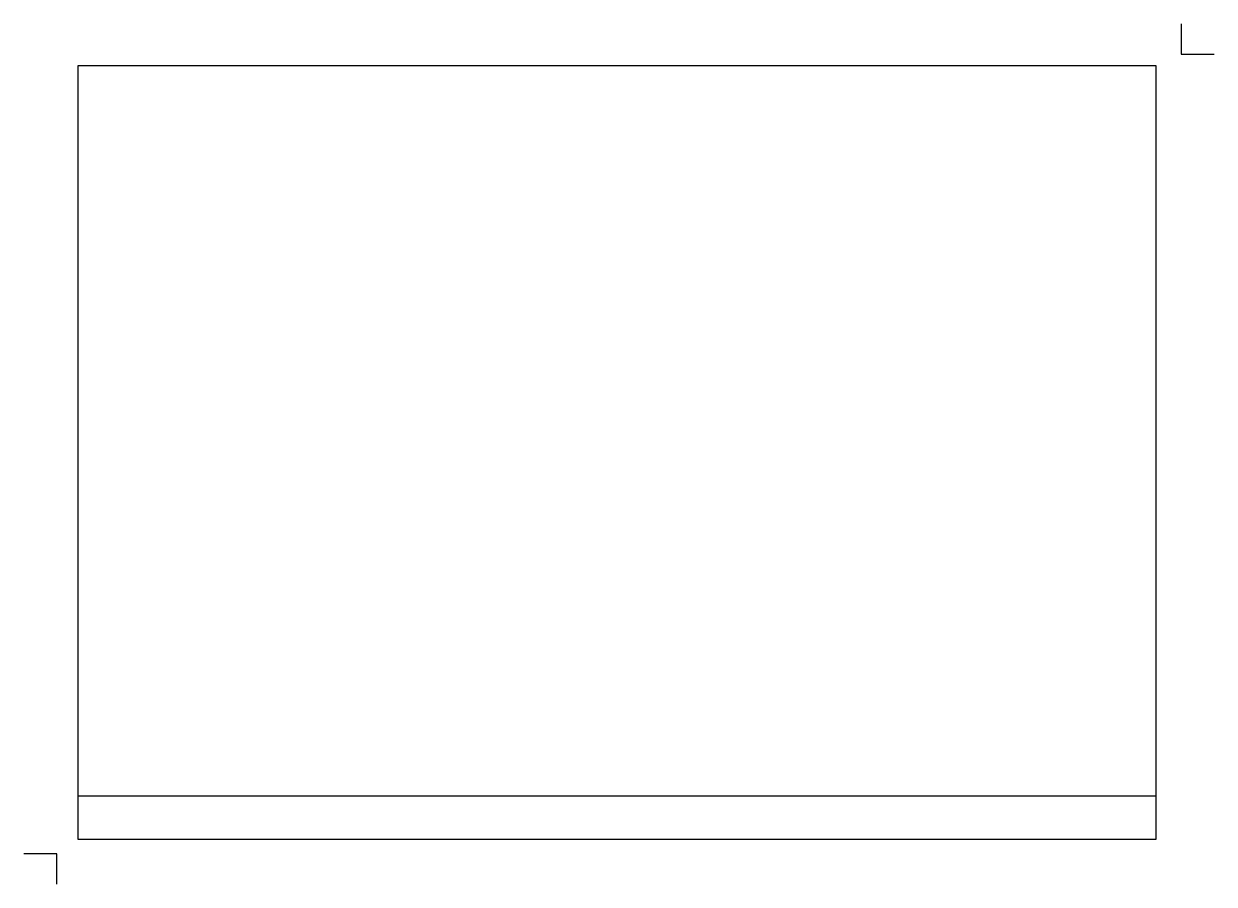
# Model space of a CAD drawing. Extents: x -39 to 828, y -33 to 594.
import ezdxf

# ---------------------------------------------------------------- set-up
doc = ezdxf.new("R2010")
doc.units = 0
doc.header["$MEASUREMENT"] = 0
doc.layers.get('0').update_dxf_attribs({"linetype": 'CONTINUOUS'})
doc.layers.get('DEFPOINTS').update_dxf_attribs({"linetype": 'CONTINUOUS'})
doc.layers.add('TEXT_LAYER', color=7, linetype='CONTINUOUS')

# ---------------------------------------------------------------- blocks, each defined once
blk = doc.blocks.new('$pp')
at = {"layer": 'DEFPOINTS'}
for p, q in [((0, 22.11), (0, 0)), ((0, 0), (24.14, 0))]:
    blk.add_line(p, q, dxfattribs=at)

msp = doc.modelspace()

# ---------------------------------------------------------------- linework, layer by layer
at = {"layer": 'TEXT_LAYER'}
for p, q in [((785.53, 563.51), (0, 563.47)), ((0, 563.47), (0, 0)), ((785.53, 0), (785.53, 563.51)), ((0, 31.49), (785.53, 31.49)), ((0, 0), (785.53, 0))]:
    msp.add_line(p, q, dxfattribs=at)

# ---------------------------------------------------------------- block references
msp.add_blockref('$pp', (803.57, 572.02))
at = {"rotation": 180}
msp.add_blockref('$pp', (-15.15, -10.82), dxfattribs=at)

doc.saveas('drawing.dxf')
